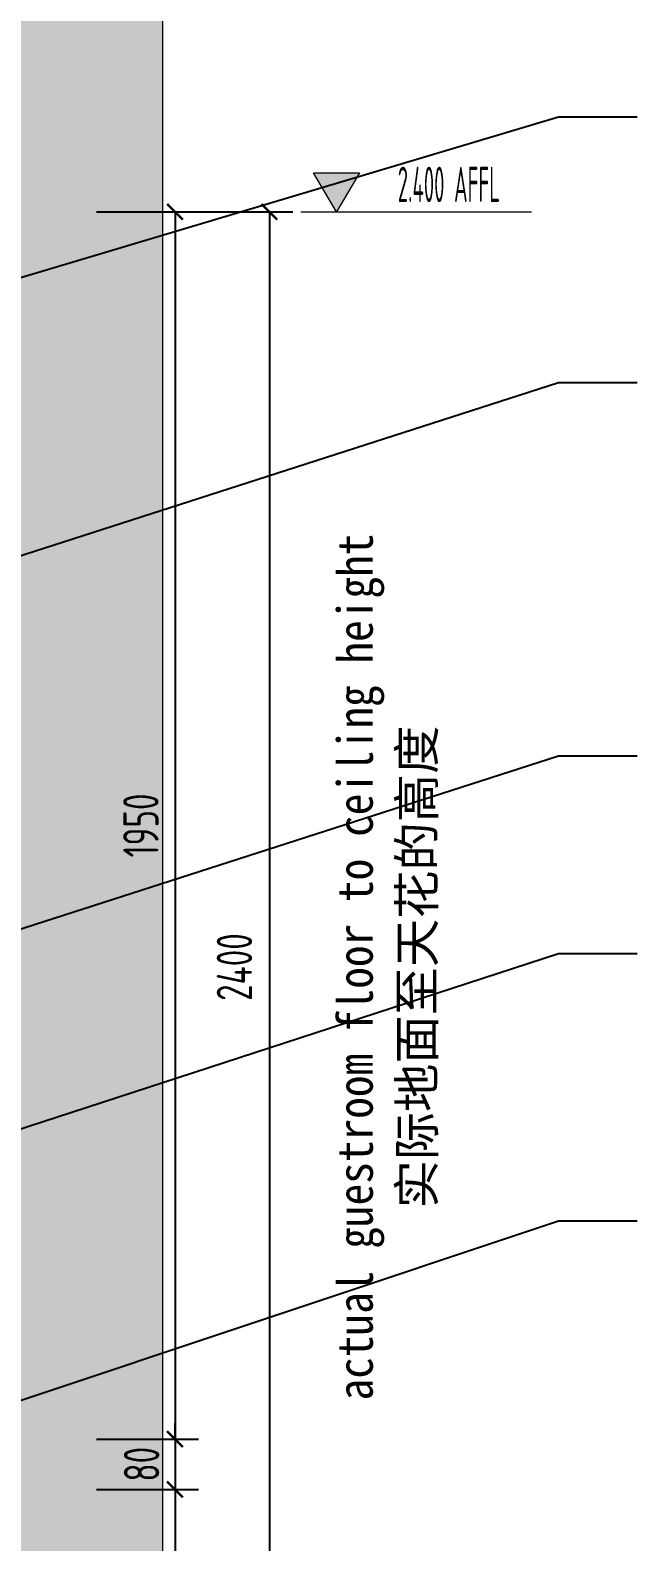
# Model space of a CAD drawing. Header units: millimetres. Extents: x 3162 to 221128, y -144913 to 11496.
# Drawn here: x 191793 to 192759, y -17540 to -15138 of the extents above; entities that cross this region are included whole.
import ezdxf
from ezdxf.enums import TextEntityAlignment as Align
from ezdxf.xclip import XClip

# ---------------------------------------------------------------- set-up
doc = ezdxf.new("R2010")
doc.units = ezdxf.units.MM
doc.header["$LTSCALE"] = 10
doc.header["$XCLIPFRAME"] = 2
doc.layers.get('Defpoints').update_dxf_attribs({"color": 250})
for name, color, linetype, lineweight in [('Elevation【立面图库】', 150, 'Continuous', 0), ('FC-Hatch【平面填充】', 250, 'Continuous', 0), ('FC-Refe【标注引线】', 2, 'Continuous', 0), ('FF-Text【平面文字】', 2, 'Continuous', 0), ('RC-dimensions', 44, 'Continuous', 0), ('Wall【立面墙】', 252, 'Continuous', 0)]:
    doc.layers.add(name, color=color, linetype=linetype, lineweight=lineweight)
doc.layers.add('WALL_NEW【新建墙体】', color=4, linetype='Continuous')
doc.styles.add('宋体', font='', dxfattribs={"width": 0.8})
doc.styles.add('尺寸标注', font='ARCHS.SHX', dxfattribs={"width": 0.8})
doc.styles.add('标高', font='ARCHS.SHX', dxfattribs={"width": 0.5})
doc.styles.get('宋体').set_extended_font_data('SimSun')
doc.dimstyles.new('海龙1：25', dxfattribs={"dimscale": 25, "dimtxt": 2.25, "dimasz": 1, "dimexe": 1.5, "dimexo": 1, "dimgap": 1, "dimtad": 1, "dimdec": 0, "dimrnd": 5, "dimdsep": 46, "dimtxsty": '尺寸标注', "dimblk": 'ARCHTICK', "dimblk1": 'ARCHTICK', "dimblk2": 'ARCHTICK', "dimcen": 1, "dimclrd": 44, "dimclre": 44, "dimclrt": 2, "dimadec": 0, "dimazin": 0, "dimtfac": 1, "dimtdec": 0, "dimtix": 1, "dimtmove": 2, "dimatfit": 3, "dimldrblk": 'hl_arrow2', "dimfxl": 5, "dimfxlon": 1, "dimarcsym": 0})

# ---------------------------------------------------------------- blocks, each defined once
blk = doc.blocks.new('_ArchTick')
at = {"color": 2, "linetype": 'ByBlock', "const_width": 0.15}
blk.add_lwpolyline([(-0.5, -0.5), (0.5, 0.5)], dxfattribs=at)
blk = doc.blocks.new('*D206')
at = {"layer": 'Defpoints', "color": 0, "transparency": 16777216}
for p in [(191873.4, -15427), (191873.4, -17377), (192023.4, -17377)]:
    blk.add_point(p, dxfattribs=at)
at = {"layer": 'RC-dimensions', "color": 44, "lineweight": -2, "transparency": 16777216}
for p, q in [((191898.4, -15427), (192060.9, -15427)), ((192023.4, -15427), (192023.4, -17377)), ((191898.4, -17377), (192060.9, -17377))]:
    blk.add_line(p, q, dxfattribs=at)
at = {"layer": 'RC-dimensions', "color": 44, "lineweight": -2, "transparency": 16777216, "xscale": 25, "yscale": 25, "zscale": 25}
for p, rotation in [((192023.4, -15427), 90), ((192023.4, -17377), 270)]:
    blk.add_blockref('_ArchTick', p, dxfattribs=dict(at, rotation=rotation))
at = {"layer": 'RC-dimensions', "color": 2, "transparency": 16777216, "insert": (191969.1, -16402), "char_height": 56.25, "attachment_point": 5, "rotation": 90, "style": '尺寸标注'}
blk.add_mtext('1950', dxfattribs=at)
blk = doc.blocks.new('hl_arrow2')
at = {"color": 2}
blk.add_line((-0.221, 0), (-1, 0), dxfattribs=at)
blk.add_lwpolyline([(-0.221, 0), (-0.861, -0.689), (-0.654, -0.862), (0, 0), (-0.654, 0.862), (-0.861, 0.689)], close=True, dxfattribs=at)
for points in [[(-0.861, 0.689), (-0.654, 0.862), (-0.221, 0), (0, 0)], [(-0.861, -0.689), (-0.654, -0.862), (-0.221, 0), (0, 0)]]:
    blk.add_solid(points, dxfattribs=at)
blk = doc.blocks.new('*D207')
at = {"layer": 'Defpoints', "color": 0, "transparency": 16777216}
for p in [(191873.4, -15427), (191873.4, -17827), (192173.4, -17827)]:
    blk.add_point(p, dxfattribs=at)
at = {"layer": 'RC-dimensions', "color": 44, "lineweight": -2, "transparency": 16777216}
for p, q in [((192048.4, -15427), (192210.9, -15427)), ((192173.4, -15427), (192173.4, -17827)), ((192048.4, -17827), (192210.9, -17827))]:
    blk.add_line(p, q, dxfattribs=at)
at = {"layer": 'RC-dimensions', "color": 44, "lineweight": -2, "transparency": 16777216, "xscale": 25, "yscale": 25, "zscale": 25}
for p, rotation in [((192173.4, -15427), 90), ((192173.4, -17827), 270)]:
    blk.add_blockref('_ArchTick', p, dxfattribs=dict(at, rotation=rotation))
at = {"layer": 'RC-dimensions', "color": 2, "transparency": 16777216, "insert": (192117.9, -16627), "char_height": 56.25, "attachment_point": 5, "rotation": 90, "style": '尺寸标注'}
blk.add_mtext('2400', dxfattribs=at)
blk = doc.blocks.new('海龍_立面标识')
at = {"style": '宋体', "width": 0.9, "flags": 8}
blk.add_attdef('FLOOR_HEIGHT', text='', height=2.25, rotation=90, dxfattribs=at).set_placement((0, 0), align=Align.CENTER)
at = {"style": '宋体', "flags": 8}
blk.add_attdef('HEIGHT', text='', height=2.25, rotation=90, dxfattribs=at).set_placement((-3.5, 0), align=Align.CENTER)
blk = doc.blocks.new('hl_Elevation-A2')
blk.add_hatch(color=150).paths.add_polyline_path([(3.738, 2.475), (2.269, 0), (0.8, 2.475)])
at = {"color": 150}
blk.add_line((0, 0), (14.673, 0), dxfattribs=at)
blk.add_lwpolyline([(3.738, 2.475), (2.269, 0), (0.8, 2.475)], close=True, dxfattribs=at)
at = {"color": 2, "style": '标高', "width": 0.8, "flags": 8}
blk.add_attdef('HEIGHT', text='', height=2.25, dxfattribs=at).set_placement((9.42, 1.75), align=Align.MIDDLE_CENTER)
blk = doc.blocks.new('海龙_05091009')
at = {"layer": 'WALL_NEW【新建墙体】'}
h = blk.add_hatch(dxfattribs=at)
h.set_pattern_fill('ANSI31', color=8, scale=11.811024)
h.set_pattern_definition([(45, (1257.134, 1075), (-26.5165, 26.5165), [])])
h.paths.add_polyline_path([(1295, 1675), (1175, 1675), (1175, 1075), (1295, 1075)])
h.paths.add_polyline_path([(2320, 1675), (2200, 1675), (2200, 1075), (2320, 1075)])
h.paths.add_polyline_path([(3375, 1675), (3135, 1675), (3135, 1025), (3375, 1025)])
h.paths.add_polyline_path([(3375, 75), (3375, 125), (3135, 125), (3135, 75), (2157.1, 75), (2157.1, -45), (3375, -45)])
h.paths.add_polyline_path([(1295, -45), (1355, -45), (1355, 75), (1175, 75), (1175, -260), (1295, -260)])
blk = doc.blocks.new('*D370')
at = {"layer": 'Defpoints', "color": 0, "transparency": 16777216}
for p in [(191873.4, -17457), (191873.4, -17827), (192023.4, -17827)]:
    blk.add_point(p, dxfattribs=at)
at = {"layer": 'RC-dimensions', "color": 44, "lineweight": -2, "transparency": 16777216}
for p, q in [((191898.4, -17457), (192060.9, -17457)), ((192023.4, -17457), (192023.4, -17827)), ((191898.4, -17827), (192060.9, -17827))]:
    blk.add_line(p, q, dxfattribs=at)
at = {"layer": 'RC-dimensions', "color": 44, "lineweight": -2, "transparency": 16777216, "xscale": 25, "yscale": 25, "zscale": 25}
for p, rotation in [((192023.4, -17457), 90), ((192023.4, -17827), 270)]:
    blk.add_blockref('_ArchTick', p, dxfattribs=dict(at, rotation=rotation))
at = {"layer": 'RC-dimensions', "color": 2, "transparency": 16777216, "insert": (191969.1, -17642), "char_height": 56.25, "attachment_point": 5, "rotation": 90, "style": '尺寸标注'}
blk.add_mtext('370', dxfattribs=at)
blk = doc.blocks.new('*D371')
at = {"layer": 'Defpoints', "color": 0, "transparency": 16777216}
for p in [(191873.4, -17377), (191873.4, -17457), (192023.4, -17457)]:
    blk.add_point(p, dxfattribs=at)
at = {"layer": 'RC-dimensions', "color": 44, "lineweight": -2, "transparency": 16777216}
for p, q in [((192023.4, -17377), (192023.4, -17352)), ((191898.4, -17377), (192060.9, -17377)), ((192023.4, -17377), (192023.4, -17457)), ((191898.4, -17457), (192060.9, -17457)), ((192023.4, -17457), (192023.4, -17482))]:
    blk.add_line(p, q, dxfattribs=at)
at = {"layer": 'RC-dimensions', "color": 44, "lineweight": -2, "transparency": 16777216, "xscale": 25, "yscale": 25, "zscale": 25}
for p, rotation in [((192023.4, -17377), 270), ((192023.4, -17457), 90)]:
    blk.add_blockref('_ArchTick', p, dxfattribs=dict(at, rotation=rotation))
at = {"layer": 'RC-dimensions', "color": 2, "transparency": 16777216, "insert": (191970.3, -17417), "char_height": 56.25, "attachment_point": 5, "rotation": 90, "style": '尺寸标注'}
blk.add_mtext('80', dxfattribs=at)

msp = doc.modelspace()

# ---------------------------------------------------------------- hatches: boundary and pattern name
at = {"layer": 'FC-Hatch【平面填充】'}
h = msp.add_hatch(dxfattribs=at)
h.set_pattern_fill('钢筋混凝土', color=256, scale=30, style=0, pattern_type=2)
h.set_pattern_definition([(45, (191753.393, -17827.05), (-21.2132, 21.2132), []), (50, (191753.393, -17827.05), (43.0356, -3.76513), [4.5, -49.5]), (355, (191753.393, -17827.05), (-8.32507, 45.13154), [3.6, -39.6]), (100.4514, (191756.98, -17827.362), (34.71055, 41.36636), [3.8244, -42.0685]), (46.1842, (191753.393, -17815.05), (64.03445, -9.9311), [6.75, -74.25]), (96.6356, (191758.73, -17815.876), (56.0798, 58.4471), [5.7366, -63.1028]), (351.1842, (191753.39, -17815.05), (56.0797, 58.4471), [5.4, -59.4]), (21, (191759.393, -17818.05), (35.81442, -24.15714), [4.5, -49.5]), (326, (191759.393, -17818.05), (14.59894, 43.509), [3.6, -39.6]), (71.4514, (191762.378, -17820.06), (50.41334, 19.3518), [3.8244, -42.0685]), (37.5, (191753.393, -17827.049), (0.72959, 19.97363), [0.3, -39.12, 0.3, -40.2, 0.3, -39.75]), (7.5, (191753.393, -17827.049), (15.78417, 23.6647), [0.3, -22.92, 0.3, -38.22, 0.3, -15.15]), (327.5, (191740.013, -17827.049), (32.029346, -1.35329), [0.3, -15, 0.3, -46.8, 0.3, -62.1]), (317.5, (191734.013, -17827.05), (34.99117, 6.0063), [0.3, -19.5, 0.3, -31.08, 0.3, -44.1])])
h.paths.add_polyline_path([(192003.4, -14327), (191753.4, -14327), (191753.4, -17827), (192003.4, -17827)])
h.paths.add_polyline_path([(192012.5, -16488.3), (192012.5, -16315.8), (191925.7, -16315.8), (191925.7, -16488.3)], flags=9)
h.paths.add_polyline_path([(192012.5, -17718.9), (192012.5, -17565.2), (191925.7, -17565.2), (191925.7, -17718.9)], flags=9)
h.paths.add_polyline_path([(192012.5, -17471.4), (192012.5, -17362.7), (191928.1, -17362.7), (191928.1, -17471.4)], flags=9)

# ---------------------------------------------------------------- linework, layer by layer
at = {"layer": 'Wall【立面墙】'}
msp.add_lwpolyline([(191753.4, -17827), (191753.4, -14327), (192003.4, -14327), (192003.4, -17827)], close=True, dxfattribs=at)

# ---------------------------------------------------------------- block references
at = {"layer": 'Elevation【立面图库】'}
ref = msp.add_blockref('hl_Elevation-A2', (192223.4, -15427), dxfattribs=dict(at, xscale=25, yscale=25, zscale=25))
ref.add_attrib('HEIGHT', '2.400 AFFL', dxfattribs={"layer": '0', "color": 2, "height": 56.25, "style": '标高', "width": 0.5}).set_placement((192458.9, -15383.3), align=Align.MIDDLE_CENTER)
at = {"layer": 'FF-Text【平面文字】'}
ref = msp.add_blockref('海龍_立面标识', (192292.1, -16627), dxfattribs=dict(at, xscale=-25, yscale=25, zscale=25))
ref.add_attrib('FLOOR_HEIGHT', 'actual guestroom floor to ceiling height', dxfattribs={"layer": '0', "height": 56.25, "rotation": 90, "style": '宋体', "width": 0.9}).set_placement((192337.8, -16627), align=Align.CENTER)
ref.add_attrib('HEIGHT', '实际地面至天花的高度', dxfattribs={"layer": '0', "height": 56.25, "rotation": 90, "style": '宋体'}).set_placement((192435.9, -16627), align=Align.CENTER)
at = {"layer": 'WALL_NEW【新建墙体】'}
ref = msp.add_blockref('海龙_05091009', (194430.3, -16457.7), dxfattribs=dict(at, rotation=89.99999999999999))
XClip(ref).set_block_clipping_path([(2625.0000058371, -2424.9999802007), (4125.0000058371, 705.0449197993)])

# ---------------------------------------------------------------- dimensions: what is measured, and where the dimension line sits
at = {"layer": 'RC-dimensions'}
for base, p1, p2, picture, middle in [((192023.4, -17377), (191873.4, -15427), (191873.4, -17377), '*D206', (191969.1, -16402)), ((192173.4, -17827), (191873.4, -15427), (191873.4, -17827), '*D207', (192117.9, -16627)), ((192023.4, -17457), (191873.4, -17377), (191873.4, -17457), '*D371', (191970.3, -17417)), ((192023.4, -17827), (191873.4, -17457), (191873.4, -17827), '*D370', (191969.1, -17642))]:
    dim = msp.add_linear_dim(base=base, p1=p1, p2=p2, angle=270, dimstyle='海龙1：25', override={"dimscale": 25, "dimtxsty": '尺寸标注', "dimblk1": 'ArchTick', "dimblk2": 'ArchTick', "dimsah": 1, "dimclrt": 2}, dxfattribs=at)
    dim.commit()
    dim.dimension.update_dxf_attribs({"geometry": picture, "text_midpoint": middle})

# ---------------------------------------------------------------- leaders
at = {"layer": 'FC-Refe【标注引线】'}
for points in [[(190713.4, -15427), (192633.1, -14809.7), (192758.1, -14809.7)], [(190182, -16007.7), (192633.1, -15275.8), (192758.1, -15275.8)], [(191140.6, -16177.8), (192633.1, -15697.9), (192758.1, -15697.9)], [(191634.6, -16612.6), (192633.1, -16291.5), (192758.1, -16291.5)], [(190648.4, -17251.4), (192633.1, -16605.7), (192758.1, -16605.7)], [(191527.5, -17399.1), (192633.1, -17030.2), (192758.1, -17030.2)]]:
    msp.add_leader(points, dimstyle='海龙1：25', override={"dimscale": 25, "dimldrblk": 'hl_arrow2'}, dxfattribs=at)

doc.saveas('drawing.dxf')
